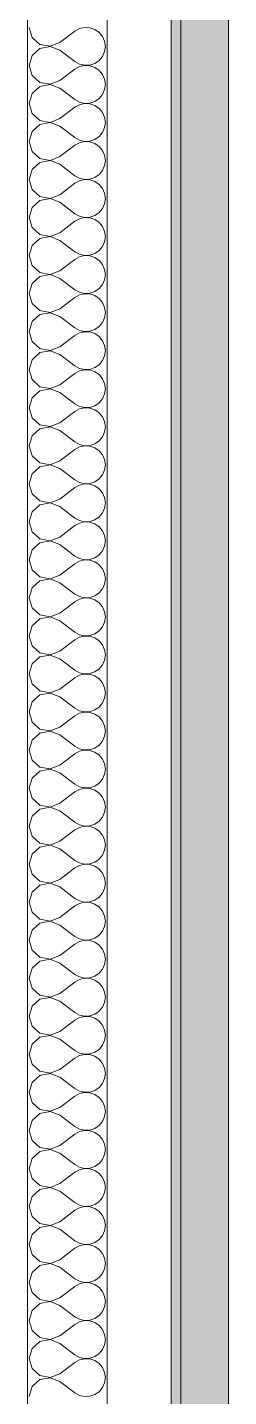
# Model space of a CAD drawing. Header units: millimetres. Extents: x -48147 to 1436659, y -488302 to 18123.
# Drawn here: x 1423891.4 to 1423960.1, y -468786.3 to -468319 of the extents above; entities that cross this region are included whole.
import ezdxf

# ---------------------------------------------------------------- set-up
doc = ezdxf.new("R2010")
doc.units = ezdxf.units.MM
doc.header["$MEASUREMENT"] = 0
doc.linetypes.add('Wipeout_Contour', pattern=[1000, 0, -1000])
doc.layers.add('New_A-25-M_Wall_Int', color=7, linetype='Continuous')
doc.layers.add('New_A-25-M_Wall_Int_Pen_No__1', color=7, linetype='Continuous', lineweight=13)
doc.layers.add('New_A-25-M_Wall_Int_Pen_No__107', color=7, linetype='Continuous', lineweight=15, true_color=0xa6a6a6)

# ---------------------------------------------------------------- blocks, each defined once
blk = doc.blocks.new('*X34', base_point=(1424163.9, -483032.8))
at = {"layer": 'New_A-25-M_Wall_Int_Pen_No__107', "linetype": 'Continuous'}
for p, q in [((1423892.04, -468318.95), (1423893.01, -468322.36)), ((1423893.01, -468322.36), (1423895.63, -468324.75)), ((1423902.43, -468324.14), (1423907.62, -468320.24)), ((1423909.19, -468319.38), (1423907.62, -468320.24)), ((1423910.93, -468318.97), (1423909.19, -468319.38)), ((1423912.72, -468319.06), (1423910.93, -468318.97)), ((1423914.42, -468319.63), (1423912.72, -468319.06)), ((1423915.89, -468320.65), (1423914.42, -468319.63)), ((1423917.04, -468322.02), (1423915.89, -468320.65)), ((1423917.76, -468323.66), (1423917.04, -468322.02)), ((1423895.63, -468326.12), (1423893.01, -468328.51)), ((1423895.63, -468324.75), (1423899.12, -468325.41)), ((1423899.12, -468325.46), (1423895.63, -468326.12)), ((1423899.12, -468325.41), (1423902.43, -468324.14)), ((1423902.43, -468326.73), (1423899.12, -468325.46)), ((1423902.43, -468326.73), (1423907.62, -468330.63)), ((1423917.04, -468328.85), (1423917.76, -468327.21)), ((1423918.01, -468325.44), (1423917.76, -468323.66)), ((1423917.76, -468327.21), (1423918.01, -468325.44)), ((1423893.01, -468328.51), (1423892.04, -468331.93)), ((1423892.04, -468331.93), (1423893.01, -468335.34)), ((1423907.62, -468330.63), (1423909.19, -468331.5)), ((1423909.19, -468331.5), (1423910.93, -468331.9)), ((1423910.93, -468331.95), (1423909.19, -468332.36)), ((1423910.93, -468331.9), (1423912.72, -468331.81)), ((1423912.72, -468332.04), (1423910.93, -468331.95)), ((1423912.72, -468331.81), (1423914.42, -468331.24)), ((1423914.42, -468332.61), (1423912.72, -468332.04)), ((1423914.42, -468331.24), (1423915.89, -468330.23)), ((1423915.89, -468330.23), (1423917.04, -468328.85)), ((1423893.01, -468335.34), (1423895.63, -468337.73)), ((1423902.43, -468337.12), (1423907.62, -468333.23)), ((1423909.19, -468332.36), (1423907.62, -468333.23)), ((1423915.89, -468333.63), (1423914.42, -468332.61)), ((1423917.04, -468335.01), (1423915.89, -468333.63)), ((1423917.76, -468336.64), (1423917.04, -468335.01)), ((1423918.01, -468338.42), (1423917.76, -468336.64)), ((1423895.63, -468339.1), (1423893.01, -468341.5)), ((1423895.63, -468337.73), (1423899.12, -468338.39)), ((1423899.12, -468338.44), (1423895.63, -468339.1)), ((1423899.12, -468338.39), (1423902.43, -468337.12)), ((1423902.43, -468339.72), (1423899.12, -468338.44)), ((1423902.43, -468339.72), (1423907.62, -468343.61)), ((1423917.04, -468341.83), (1423917.76, -468340.19)), ((1423917.76, -468340.19), (1423918.01, -468338.42)), ((1423893.01, -468341.5), (1423892.04, -468344.91)), ((1423892.04, -468344.91), (1423893.01, -468348.32)), ((1423907.62, -468343.61), (1423909.19, -468344.48)), ((1423909.19, -468345.34), (1423907.62, -468346.21)), ((1423909.19, -468344.48), (1423910.93, -468344.88)), ((1423910.93, -468344.93), (1423909.19, -468345.34)), ((1423910.93, -468344.88), (1423912.72, -468344.8)), ((1423912.72, -468345.02), (1423910.93, -468344.93)), ((1423912.72, -468344.8), (1423914.42, -468344.22)), ((1423914.42, -468345.59), (1423912.72, -468345.02)), ((1423914.42, -468344.22), (1423915.89, -468343.21)), ((1423915.89, -468346.61), (1423914.42, -468345.59)), ((1423915.89, -468343.21), (1423917.04, -468341.83)), ((1423893.01, -468348.32), (1423895.63, -468350.71)), ((1423895.63, -468350.71), (1423899.12, -468351.37)), ((1423899.12, -468351.37), (1423902.43, -468350.1)), ((1423902.43, -468350.1), (1423907.62, -468346.21)), ((1423917.04, -468347.99), (1423915.89, -468346.61)), ((1423917.76, -468349.63), (1423917.04, -468347.99)), ((1423918.01, -468351.4), (1423917.76, -468349.63)), ((1423893.01, -468354.48), (1423892.04, -468357.89)), ((1423895.63, -468352.08), (1423893.01, -468354.48)), ((1423899.12, -468351.43), (1423895.63, -468352.08)), ((1423902.43, -468352.7), (1423899.12, -468351.43)), ((1423902.43, -468352.7), (1423907.62, -468356.59)), ((1423915.89, -468356.19), (1423917.04, -468354.81)), ((1423917.04, -468354.81), (1423917.76, -468353.17)), ((1423917.76, -468353.17), (1423918.01, -468351.4)), ((1423892.04, -468357.89), (1423893.01, -468361.3)), ((1423902.43, -468363.08), (1423907.62, -468359.19)), ((1423907.62, -468356.59), (1423909.19, -468357.46)), ((1423909.19, -468358.32), (1423907.62, -468359.19)), ((1423909.19, -468357.46), (1423910.93, -468357.86)), ((1423910.93, -468357.92), (1423909.19, -468358.32)), ((1423910.93, -468357.86), (1423912.72, -468357.78)), ((1423912.72, -468358), (1423910.93, -468357.92)), ((1423912.72, -468357.78), (1423914.42, -468357.2)), ((1423914.42, -468358.58), (1423912.72, -468358)), ((1423914.42, -468357.2), (1423915.89, -468356.19)), ((1423915.89, -468359.59), (1423914.42, -468358.58)), ((1423917.04, -468360.97), (1423915.89, -468359.59)), ((1423893.01, -468361.3), (1423895.63, -468363.7)), ((1423895.63, -468363.7), (1423899.12, -468364.35)), ((1423899.12, -468364.41), (1423895.63, -468365.07)), ((1423899.12, -468364.35), (1423902.43, -468363.08)), ((1423902.43, -468365.68), (1423899.12, -468364.41)), ((1423917.76, -468362.61), (1423917.04, -468360.97)), ((1423918.01, -468364.38), (1423917.76, -468362.61)), ((1423917.76, -468366.15), (1423918.01, -468364.38)), ((1423893.01, -468367.46), (1423892.04, -468370.87)), ((1423895.63, -468365.07), (1423893.01, -468367.46)), ((1423902.43, -468365.68), (1423907.62, -468369.57)), ((1423914.42, -468370.19), (1423915.89, -468369.17)), ((1423915.89, -468369.17), (1423917.04, -468367.79)), ((1423917.04, -468367.79), (1423917.76, -468366.15)), ((1423892.04, -468370.87), (1423893.01, -468374.28)), ((1423902.43, -468376.06), (1423907.62, -468372.17)), ((1423907.62, -468369.57), (1423909.19, -468370.44)), ((1423909.19, -468371.3), (1423907.62, -468372.17)), ((1423909.19, -468370.44), (1423910.93, -468370.85)), ((1423910.93, -468370.9), (1423909.19, -468371.3)), ((1423910.93, -468370.85), (1423912.72, -468370.76)), ((1423912.72, -468370.98), (1423910.93, -468370.9)), ((1423912.72, -468370.76), (1423914.42, -468370.19)), ((1423914.42, -468371.56), (1423912.72, -468370.98)), ((1423915.89, -468372.57), (1423914.42, -468371.56)), ((1423917.04, -468373.95), (1423915.89, -468372.57)), ((1423917.76, -468375.59), (1423917.04, -468373.95)), ((1423893.01, -468374.28), (1423895.63, -468376.68)), ((1423895.63, -468378.05), (1423893.01, -468380.44)), ((1423895.63, -468376.68), (1423899.12, -468377.34)), ((1423899.12, -468377.39), (1423895.63, -468378.05)), ((1423899.12, -468377.34), (1423902.43, -468376.06)), ((1423902.43, -468378.66), (1423899.12, -468377.39)), ((1423902.43, -468378.66), (1423907.62, -468382.56)), ((1423918.01, -468377.36), (1423917.76, -468375.59)), ((1423917.76, -468379.14), (1423918.01, -468377.36)), ((1423893.01, -468380.44), (1423892.04, -468383.85)), ((1423907.62, -468382.56), (1423909.19, -468383.42)), ((1423909.19, -468383.42), (1423910.93, -468383.83)), ((1423912.72, -468383.74), (1423914.42, -468383.17)), ((1423914.42, -468383.17), (1423915.89, -468382.15)), ((1423915.89, -468382.15), (1423917.04, -468380.77)), ((1423917.04, -468380.77), (1423917.76, -468379.14)), ((1423892.04, -468383.85), (1423893.01, -468387.27)), ((1423893.01, -468387.27), (1423895.63, -468389.66)), ((1423902.43, -468389.05), (1423907.62, -468385.15)), ((1423909.19, -468384.28), (1423907.62, -468385.15)), ((1423910.93, -468383.88), (1423909.19, -468384.28)), ((1423910.93, -468383.83), (1423912.72, -468383.74)), ((1423912.72, -468383.97), (1423910.93, -468383.88)), ((1423914.42, -468384.54), (1423912.72, -468383.97)), ((1423915.89, -468385.55), (1423914.42, -468384.54)), ((1423917.04, -468386.93), (1423915.89, -468385.55)), ((1423917.76, -468388.57), (1423917.04, -468386.93)), ((1423895.63, -468391.03), (1423893.01, -468393.42)), ((1423895.63, -468389.66), (1423899.12, -468390.32)), ((1423899.12, -468390.37), (1423895.63, -468391.03)), ((1423899.12, -468390.32), (1423902.43, -468389.05)), ((1423902.43, -468391.64), (1423899.12, -468390.37)), ((1423902.43, -468391.64), (1423907.62, -468395.54)), ((1423917.04, -468393.76), (1423917.76, -468392.12)), ((1423918.01, -468390.34), (1423917.76, -468388.57)), ((1423917.76, -468392.12), (1423918.01, -468390.34)), ((1423893.01, -468393.42), (1423892.04, -468396.83)), ((1423892.04, -468396.83), (1423893.01, -468400.25)), ((1423907.62, -468395.54), (1423909.19, -468396.4)), ((1423909.19, -468397.27), (1423907.62, -468398.13)), ((1423909.19, -468396.4), (1423910.93, -468396.81)), ((1423910.93, -468396.86), (1423909.19, -468397.27)), ((1423910.93, -468396.81), (1423912.72, -468396.72)), ((1423912.72, -468396.95), (1423910.93, -468396.86)), ((1423912.72, -468396.72), (1423914.42, -468396.15)), ((1423914.42, -468397.52), (1423912.72, -468396.95)), ((1423914.42, -468396.15), (1423915.89, -468395.14)), ((1423915.89, -468398.53), (1423914.42, -468397.52)), ((1423915.89, -468395.14), (1423917.04, -468393.76)), ((1423893.01, -468400.25), (1423895.63, -468402.64)), ((1423899.12, -468403.3), (1423902.43, -468402.03)), ((1423902.43, -468402.03), (1423907.62, -468398.13)), ((1423917.04, -468399.91), (1423915.89, -468398.53)), ((1423917.76, -468401.55), (1423917.04, -468399.91)), ((1423918.01, -468403.33), (1423917.76, -468401.55)), ((1423893.01, -468406.4), (1423892.04, -468409.82)), ((1423895.63, -468404.01), (1423893.01, -468406.4)), ((1423895.63, -468402.64), (1423899.12, -468403.3)), ((1423899.12, -468403.35), (1423895.63, -468404.01)), ((1423902.43, -468404.62), (1423899.12, -468403.35)), ((1423902.43, -468404.62), (1423907.62, -468408.52)), ((1423915.89, -468408.12), (1423917.04, -468406.74)), ((1423917.04, -468406.74), (1423917.76, -468405.1)), ((1423917.76, -468405.1), (1423918.01, -468403.33)), ((1423892.04, -468409.82), (1423893.01, -468413.23)), ((1423902.43, -468415.01), (1423907.62, -468411.11)), ((1423907.62, -468408.52), (1423909.19, -468409.38)), ((1423909.19, -468410.25), (1423907.62, -468411.11)), ((1423909.19, -468409.38), (1423910.93, -468409.79)), ((1423910.93, -468409.84), (1423909.19, -468410.25)), ((1423910.93, -468409.79), (1423912.72, -468409.7)), ((1423912.72, -468409.93), (1423910.93, -468409.84)), ((1423912.72, -468409.7), (1423914.42, -468409.13)), ((1423914.42, -468410.5), (1423912.72, -468409.93)), ((1423914.42, -468409.13), (1423915.89, -468408.12)), ((1423915.89, -468411.52), (1423914.42, -468410.5)), ((1423917.04, -468412.89), (1423915.89, -468411.52)), ((1423893.01, -468413.23), (1423895.63, -468415.62)), ((1423895.63, -468415.62), (1423899.12, -468416.28)), ((1423899.12, -468416.28), (1423902.43, -468415.01)), ((1423917.76, -468414.53), (1423917.04, -468412.89)), ((1423918.01, -468416.31), (1423917.76, -468414.53)), ((1423893.01, -468419.39), (1423892.04, -468422.8)), ((1423895.63, -468416.99), (1423893.01, -468419.39)), ((1423899.12, -468416.33), (1423895.63, -468416.99)), ((1423902.43, -468417.61), (1423899.12, -468416.33)), ((1423902.43, -468417.61), (1423907.62, -468421.5)), ((1423915.89, -468421.1), (1423917.04, -468419.72)), ((1423917.04, -468419.72), (1423917.76, -468418.08)), ((1423917.76, -468418.08), (1423918.01, -468416.31)), ((1423892.04, -468422.8), (1423893.01, -468426.21)), ((1423902.43, -468427.99), (1423907.62, -468424.1)), ((1423907.62, -468421.5), (1423909.19, -468422.37)), ((1423909.19, -468423.23), (1423907.62, -468424.1)), ((1423909.19, -468422.37), (1423910.93, -468422.77)), ((1423910.93, -468422.82), (1423909.19, -468423.23)), ((1423910.93, -468422.77), (1423912.72, -468422.68)), ((1423912.72, -468422.91), (1423910.93, -468422.82)), ((1423912.72, -468422.68), (1423914.42, -468422.11)), ((1423914.42, -468423.48), (1423912.72, -468422.91)), ((1423914.42, -468422.11), (1423915.89, -468421.1)), ((1423915.89, -468424.5), (1423914.42, -468423.48)), ((1423917.04, -468425.88), (1423915.89, -468424.5)), ((1423893.01, -468426.21), (1423895.63, -468428.6)), ((1423895.63, -468429.97), (1423893.01, -468432.37)), ((1423895.63, -468428.6), (1423899.12, -468429.26)), ((1423899.12, -468429.31), (1423895.63, -468429.97)), ((1423899.12, -468429.26), (1423902.43, -468427.99)), ((1423902.43, -468430.59), (1423899.12, -468429.31)), ((1423917.76, -468427.51), (1423917.04, -468425.88)), ((1423918.01, -468429.29), (1423917.76, -468427.51)), ((1423917.76, -468431.06), (1423918.01, -468429.29)), ((1423893.01, -468432.37), (1423892.04, -468435.78)), ((1423902.43, -468430.59), (1423907.62, -468434.48)), ((1423907.62, -468434.48), (1423909.19, -468435.35)), ((1423914.42, -468435.09), (1423915.89, -468434.08)), ((1423915.89, -468434.08), (1423917.04, -468432.7)), ((1423917.04, -468432.7), (1423917.76, -468431.06)), ((1423892.04, -468435.78), (1423893.01, -468439.19)), ((1423893.01, -468439.19), (1423895.63, -468441.58)), ((1423902.43, -468440.97), (1423907.62, -468437.08)), ((1423909.19, -468436.21), (1423907.62, -468437.08)), ((1423909.19, -468435.35), (1423910.93, -468435.75)), ((1423910.93, -468435.81), (1423909.19, -468436.21)), ((1423910.93, -468435.75), (1423912.72, -468435.67)), ((1423912.72, -468435.89), (1423910.93, -468435.81)), ((1423912.72, -468435.67), (1423914.42, -468435.09)), ((1423914.42, -468436.46), (1423912.72, -468435.89)), ((1423915.89, -468437.48), (1423914.42, -468436.46)), ((1423917.04, -468438.86), (1423915.89, -468437.48)), ((1423917.76, -468440.5), (1423917.04, -468438.86)), ((1423895.63, -468442.96), (1423893.01, -468445.35)), ((1423895.63, -468441.58), (1423899.12, -468442.24)), ((1423899.12, -468442.3), (1423895.63, -468442.96)), ((1423899.12, -468442.24), (1423902.43, -468440.97)), ((1423902.43, -468443.57), (1423899.12, -468442.3)), ((1423902.43, -468443.57), (1423907.62, -468447.46)), ((1423917.04, -468445.68), (1423917.76, -468444.04)), ((1423918.01, -468442.27), (1423917.76, -468440.5)), ((1423917.76, -468444.04), (1423918.01, -468442.27)), ((1423893.01, -468445.35), (1423892.04, -468448.76)), ((1423892.04, -468448.76), (1423893.01, -468452.17)), ((1423907.62, -468447.46), (1423909.19, -468448.33)), ((1423909.19, -468448.33), (1423910.93, -468448.73)), ((1423910.93, -468448.79), (1423909.19, -468449.19)), ((1423910.93, -468448.73), (1423912.72, -468448.65)), ((1423912.72, -468448.87), (1423910.93, -468448.79)), ((1423912.72, -468448.65), (1423914.42, -468448.08)), ((1423914.42, -468449.45), (1423912.72, -468448.87)), ((1423914.42, -468448.08), (1423915.89, -468447.06)), ((1423915.89, -468447.06), (1423917.04, -468445.68)), ((1423893.01, -468452.17), (1423895.63, -468454.57)), ((1423902.43, -468453.95), (1423907.62, -468450.06)), ((1423909.19, -468449.19), (1423907.62, -468450.06)), ((1423915.89, -468450.46), (1423914.42, -468449.45)), ((1423917.04, -468451.84), (1423915.89, -468450.46)), ((1423917.76, -468453.48), (1423917.04, -468451.84)), ((1423918.01, -468455.25), (1423917.76, -468453.48)), ((1423895.63, -468455.94), (1423893.01, -468458.33)), ((1423895.63, -468454.57), (1423899.12, -468455.23)), ((1423899.12, -468455.28), (1423895.63, -468455.94)), ((1423899.12, -468455.23), (1423902.43, -468453.95)), ((1423902.43, -468456.55), (1423899.12, -468455.28)), ((1423902.43, -468456.55), (1423907.62, -468460.44)), ((1423917.04, -468458.66), (1423917.76, -468457.03)), ((1423917.76, -468457.03), (1423918.01, -468455.25)), ((1423893.01, -468458.33), (1423892.04, -468461.74)), ((1423892.04, -468461.74), (1423893.01, -468465.15)), ((1423907.62, -468460.44), (1423909.19, -468461.31)), ((1423909.19, -468462.17), (1423907.62, -468463.04)), ((1423909.19, -468461.31), (1423910.93, -468461.72)), ((1423910.93, -468461.77), (1423909.19, -468462.17)), ((1423910.93, -468461.72), (1423912.72, -468461.63)), ((1423912.72, -468461.86), (1423910.93, -468461.77)), ((1423912.72, -468461.63), (1423914.42, -468461.06)), ((1423914.42, -468462.43), (1423912.72, -468461.86)), ((1423914.42, -468461.06), (1423915.89, -468460.04)), ((1423915.89, -468463.44), (1423914.42, -468462.43)), ((1423915.89, -468460.04), (1423917.04, -468458.66)), ((1423893.01, -468465.15), (1423895.63, -468467.55)), ((1423895.63, -468467.55), (1423899.12, -468468.21)), ((1423899.12, -468468.21), (1423902.43, -468466.94)), ((1423902.43, -468466.94), (1423907.62, -468463.04)), ((1423917.04, -468464.82), (1423915.89, -468463.44)), ((1423917.76, -468466.46), (1423917.04, -468464.82)), ((1423918.01, -468468.23), (1423917.76, -468466.46)), ((1423893.01, -468471.31), (1423892.04, -468474.72)), ((1423895.63, -468468.92), (1423893.01, -468471.31)), ((1423899.12, -468468.26), (1423895.63, -468468.92)), ((1423902.43, -468469.53), (1423899.12, -468468.26)), ((1423902.43, -468469.53), (1423907.62, -468473.43)), ((1423915.89, -468473.02), (1423917.04, -468471.65)), ((1423917.04, -468471.65), (1423917.76, -468470.01)), ((1423917.76, -468470.01), (1423918.01, -468468.23)), ((1423892.04, -468474.72), (1423893.01, -468478.14)), ((1423902.43, -468479.92), (1423907.62, -468476.02)), ((1423907.62, -468473.43), (1423909.19, -468474.29)), ((1423909.19, -468475.16), (1423907.62, -468476.02)), ((1423909.19, -468474.29), (1423910.93, -468474.7)), ((1423910.93, -468474.75), (1423909.19, -468475.16)), ((1423910.93, -468474.7), (1423912.72, -468474.61)), ((1423912.72, -468474.84), (1423910.93, -468474.75)), ((1423912.72, -468474.61), (1423914.42, -468474.04)), ((1423914.42, -468475.41), (1423912.72, -468474.84)), ((1423914.42, -468474.04), (1423915.89, -468473.02)), ((1423915.89, -468476.42), (1423914.42, -468475.41)), ((1423917.04, -468477.8), (1423915.89, -468476.42)), ((1423893.01, -468478.14), (1423895.63, -468480.53)), ((1423895.63, -468480.53), (1423899.12, -468481.19)), ((1423899.12, -468481.24), (1423895.63, -468481.9)), ((1423899.12, -468481.19), (1423902.43, -468479.92)), ((1423902.43, -468482.51), (1423899.12, -468481.24)), ((1423917.76, -468479.44), (1423917.04, -468477.8)), ((1423918.01, -468481.21), (1423917.76, -468479.44)), ((1423917.76, -468482.99), (1423918.01, -468481.21)), ((1423893.01, -468484.29), (1423892.04, -468487.71)), ((1423895.63, -468481.9), (1423893.01, -468484.29)), ((1423902.43, -468482.51), (1423907.62, -468486.41)), ((1423914.42, -468487.02), (1423915.89, -468486.01)), ((1423915.89, -468486.01), (1423917.04, -468484.63)), ((1423917.04, -468484.63), (1423917.76, -468482.99)), ((1423892.04, -468487.71), (1423893.01, -468491.12)), ((1423902.43, -468492.9), (1423907.62, -468489)), ((1423907.62, -468486.41), (1423909.19, -468487.27)), ((1423909.19, -468488.14), (1423907.62, -468489)), ((1423909.19, -468487.27), (1423910.93, -468487.68)), ((1423910.93, -468487.73), (1423909.19, -468488.14)), ((1423910.93, -468487.68), (1423912.72, -468487.59)), ((1423912.72, -468487.82), (1423910.93, -468487.73)), ((1423912.72, -468487.59), (1423914.42, -468487.02)), ((1423914.42, -468488.39), (1423912.72, -468487.82)), ((1423915.89, -468489.4), (1423914.42, -468488.39)), ((1423917.04, -468490.78), (1423915.89, -468489.4)), ((1423917.76, -468492.42), (1423917.04, -468490.78)), ((1423893.01, -468491.12), (1423895.63, -468493.51)), ((1423895.63, -468494.88), (1423893.01, -468497.27)), ((1423895.63, -468493.51), (1423899.12, -468494.17)), ((1423899.12, -468494.22), (1423895.63, -468494.88)), ((1423899.12, -468494.17), (1423902.43, -468492.9)), ((1423902.43, -468495.49), (1423899.12, -468494.22)), ((1423902.43, -468495.49), (1423907.62, -468499.39)), ((1423918.01, -468494.2), (1423917.76, -468492.42)), ((1423917.76, -468495.97), (1423918.01, -468494.2)), ((1423893.01, -468497.27), (1423892.04, -468500.69)), ((1423907.62, -468499.39), (1423909.19, -468500.26)), ((1423909.19, -468500.26), (1423910.93, -468500.66)), ((1423912.72, -468500.57), (1423914.42, -468500)), ((1423914.42, -468500), (1423915.89, -468498.99)), ((1423915.89, -468498.99), (1423917.04, -468497.61)), ((1423917.04, -468497.61), (1423917.76, -468495.97)), ((1423892.04, -468500.69), (1423893.01, -468504.1)), ((1423893.01, -468504.1), (1423895.63, -468506.49)), ((1423902.43, -468505.88), (1423907.62, -468501.99)), ((1423909.19, -468501.12), (1423907.62, -468501.99)), ((1423910.93, -468500.71), (1423909.19, -468501.12)), ((1423910.93, -468500.66), (1423912.72, -468500.57)), ((1423912.72, -468500.8), (1423910.93, -468500.71)), ((1423914.42, -468501.37), (1423912.72, -468500.8)), ((1423915.89, -468502.39), (1423914.42, -468501.37)), ((1423917.04, -468503.77), (1423915.89, -468502.39)), ((1423917.76, -468505.4), (1423917.04, -468503.77)), ((1423895.63, -468507.86), (1423893.01, -468510.26)), ((1423895.63, -468506.49), (1423899.12, -468507.15)), ((1423899.12, -468507.2), (1423895.63, -468507.86)), ((1423899.12, -468507.15), (1423902.43, -468505.88)), ((1423902.43, -468508.48), (1423899.12, -468507.2)), ((1423902.43, -468508.48), (1423907.62, -468512.37)), ((1423917.04, -468510.59), (1423917.76, -468508.95)), ((1423918.01, -468507.18), (1423917.76, -468505.4)), ((1423917.76, -468508.95), (1423918.01, -468507.18)), ((1423893.01, -468510.26), (1423892.04, -468513.67)), ((1423892.04, -468513.67), (1423893.01, -468517.08)), ((1423907.62, -468512.37), (1423909.19, -468513.24)), ((1423909.19, -468514.1), (1423907.62, -468514.97)), ((1423909.19, -468513.24), (1423910.93, -468513.64)), ((1423910.93, -468513.69), (1423909.19, -468514.1)), ((1423910.93, -468513.64), (1423912.72, -468513.56)), ((1423912.72, -468513.78), (1423910.93, -468513.69)), ((1423912.72, -468513.56), (1423914.42, -468512.98)), ((1423914.42, -468514.35), (1423912.72, -468513.78)), ((1423914.42, -468512.98), (1423915.89, -468511.97)), ((1423915.89, -468511.97), (1423917.04, -468510.59)), ((1423893.01, -468517.08), (1423895.63, -468519.47)), ((1423899.12, -468520.13), (1423902.43, -468518.86)), ((1423902.43, -468518.86), (1423907.62, -468514.97)), ((1423915.89, -468515.37), (1423914.42, -468514.35)), ((1423917.04, -468516.75), (1423915.89, -468515.37)), ((1423917.76, -468518.39), (1423917.04, -468516.75)), ((1423918.01, -468520.16), (1423917.76, -468518.39)), ((1423893.01, -468523.24), (1423892.04, -468526.65)), ((1423895.63, -468520.84), (1423893.01, -468523.24)), ((1423895.63, -468519.47), (1423899.12, -468520.13)), ((1423899.12, -468520.19), (1423895.63, -468520.84)), ((1423902.43, -468521.46), (1423899.12, -468520.19)), ((1423902.43, -468521.46), (1423907.62, -468525.35)), ((1423915.89, -468524.95), (1423917.04, -468523.57)), ((1423917.04, -468523.57), (1423917.76, -468521.93)), ((1423917.76, -468521.93), (1423918.01, -468520.16)), ((1423892.04, -468526.65), (1423893.01, -468530.06)), ((1423902.43, -468531.84), (1423907.62, -468527.95)), ((1423907.62, -468525.35), (1423909.19, -468526.22)), ((1423909.19, -468527.08), (1423907.62, -468527.95)), ((1423909.19, -468526.22), (1423910.93, -468526.62)), ((1423910.93, -468526.68), (1423909.19, -468527.08)), ((1423910.93, -468526.62), (1423912.72, -468526.54)), ((1423912.72, -468526.76), (1423910.93, -468526.68)), ((1423912.72, -468526.54), (1423914.42, -468525.96)), ((1423914.42, -468527.34), (1423912.72, -468526.76)), ((1423914.42, -468525.96), (1423915.89, -468524.95)), ((1423915.89, -468528.35), (1423914.42, -468527.34)), ((1423917.04, -468529.73), (1423915.89, -468528.35)), ((1423893.01, -468530.06), (1423895.63, -468532.46)), ((1423895.63, -468532.46), (1423899.12, -468533.11)), ((1423899.12, -468533.11), (1423902.43, -468531.84)), ((1423917.76, -468531.37), (1423917.04, -468529.73)), ((1423918.01, -468533.14), (1423917.76, -468531.37)), ((1423893.01, -468536.22), (1423892.04, -468539.63)), ((1423895.63, -468533.83), (1423893.01, -468536.22)), ((1423899.12, -468533.17), (1423895.63, -468533.83)), ((1423902.43, -468534.44), (1423899.12, -468533.17)), ((1423902.43, -468534.44), (1423907.62, -468538.33)), ((1423915.89, -468537.93), (1423917.04, -468536.55)), ((1423917.04, -468536.55), (1423917.76, -468534.91)), ((1423917.76, -468534.91), (1423918.01, -468533.14)), ((1423892.04, -468539.63), (1423893.01, -468543.04)), ((1423902.43, -468544.82), (1423907.62, -468540.93)), ((1423907.62, -468538.33), (1423909.19, -468539.2)), ((1423909.19, -468540.06), (1423907.62, -468540.93)), ((1423909.19, -468539.2), (1423910.93, -468539.61)), ((1423910.93, -468539.66), (1423909.19, -468540.06)), ((1423910.93, -468539.61), (1423912.72, -468539.52)), ((1423912.72, -468539.74), (1423910.93, -468539.66)), ((1423912.72, -468539.52), (1423914.42, -468538.95)), ((1423914.42, -468540.32), (1423912.72, -468539.74)), ((1423914.42, -468538.95), (1423915.89, -468537.93)), ((1423915.89, -468541.33), (1423914.42, -468540.32)), ((1423917.04, -468542.71), (1423915.89, -468541.33)), ((1423893.01, -468543.04), (1423895.63, -468545.44)), ((1423895.63, -468546.81), (1423893.01, -468549.2)), ((1423895.63, -468545.44), (1423899.12, -468546.1)), ((1423899.12, -468546.15), (1423895.63, -468546.81)), ((1423899.12, -468546.1), (1423902.43, -468544.82)), ((1423902.43, -468547.42), (1423899.12, -468546.15)), ((1423917.76, -468544.35), (1423917.04, -468542.71)), ((1423918.01, -468546.12), (1423917.76, -468544.35)), ((1423917.76, -468547.9), (1423918.01, -468546.12)), ((1423893.01, -468549.2), (1423892.04, -468552.61)), ((1423902.43, -468547.42), (1423907.62, -468551.31)), ((1423907.62, -468551.31), (1423909.19, -468552.18)), ((1423914.42, -468551.93), (1423915.89, -468550.91)), ((1423915.89, -468550.91), (1423917.04, -468549.53)), ((1423917.04, -468549.53), (1423917.76, -468547.9)), ((1423892.04, -468552.61), (1423893.01, -468556.03)), ((1423893.01, -468556.03), (1423895.63, -468558.42)), ((1423902.43, -468557.81), (1423907.62, -468553.91)), ((1423909.19, -468553.04), (1423907.62, -468553.91)), ((1423909.19, -468552.18), (1423910.93, -468552.59)), ((1423910.93, -468552.64), (1423909.19, -468553.04)), ((1423910.93, -468552.59), (1423912.72, -468552.5)), ((1423912.72, -468552.73), (1423910.93, -468552.64)), ((1423912.72, -468552.5), (1423914.42, -468551.93)), ((1423914.42, -468553.3), (1423912.72, -468552.73)), ((1423915.89, -468554.31), (1423914.42, -468553.3)), ((1423917.04, -468555.69), (1423915.89, -468554.31)), ((1423917.76, -468557.33), (1423917.04, -468555.69)), ((1423895.63, -468559.79), (1423893.01, -468562.18)), ((1423895.63, -468558.42), (1423899.12, -468559.08)), ((1423899.12, -468559.13), (1423895.63, -468559.79)), ((1423899.12, -468559.08), (1423902.43, -468557.81)), ((1423902.43, -468560.4), (1423899.12, -468559.13)), ((1423902.43, -468560.4), (1423907.62, -468564.3)), ((1423917.04, -468562.52), (1423917.76, -468560.88)), ((1423918.01, -468559.1), (1423917.76, -468557.33)), ((1423917.76, -468560.88), (1423918.01, -468559.1)), ((1423893.01, -468562.18), (1423892.04, -468565.59)), ((1423892.04, -468565.59), (1423893.01, -468569.01)), ((1423907.62, -468564.3), (1423909.19, -468565.16)), ((1423909.19, -468565.16), (1423910.93, -468565.57)), ((1423910.93, -468565.62), (1423909.19, -468566.03)), ((1423910.93, -468565.57), (1423912.72, -468565.48)), ((1423912.72, -468565.71), (1423910.93, -468565.62)), ((1423912.72, -468565.48), (1423914.42, -468564.91)), ((1423914.42, -468566.28), (1423912.72, -468565.71)), ((1423914.42, -468564.91), (1423915.89, -468563.9)), ((1423915.89, -468563.9), (1423917.04, -468562.52)), ((1423893.01, -468569.01), (1423895.63, -468571.4)), ((1423902.43, -468570.79), (1423907.62, -468566.89)), ((1423909.19, -468566.03), (1423907.62, -468566.89)), ((1423915.89, -468567.29), (1423914.42, -468566.28)), ((1423917.04, -468568.67), (1423915.89, -468567.29)), ((1423917.76, -468570.31), (1423917.04, -468568.67)), ((1423918.01, -468572.09), (1423917.76, -468570.31)), ((1423895.63, -468572.77), (1423893.01, -468575.16)), ((1423895.63, -468571.4), (1423899.12, -468572.06)), ((1423899.12, -468572.11), (1423895.63, -468572.77)), ((1423899.12, -468572.06), (1423902.43, -468570.79)), ((1423902.43, -468573.38), (1423899.12, -468572.11)), ((1423902.43, -468573.38), (1423907.62, -468577.28)), ((1423917.04, -468575.5), (1423917.76, -468573.86)), ((1423917.76, -468573.86), (1423918.01, -468572.09)), ((1423893.01, -468575.16), (1423892.04, -468578.58)), ((1423892.04, -468578.58), (1423893.01, -468581.99)), ((1423907.62, -468577.28), (1423909.19, -468578.14)), ((1423909.19, -468579.01), (1423907.62, -468579.87)), ((1423909.19, -468578.14), (1423910.93, -468578.55)), ((1423910.93, -468578.6), (1423909.19, -468579.01)), ((1423910.93, -468578.55), (1423912.72, -468578.46)), ((1423912.72, -468578.69), (1423910.93, -468578.6)), ((1423912.72, -468578.46), (1423914.42, -468577.89)), ((1423914.42, -468579.26), (1423912.72, -468578.69)), ((1423914.42, -468577.89), (1423915.89, -468576.88)), ((1423915.89, -468580.28), (1423914.42, -468579.26)), ((1423915.89, -468576.88), (1423917.04, -468575.5)), ((1423893.01, -468581.99), (1423895.63, -468584.38)), ((1423895.63, -468584.38), (1423899.12, -468585.04)), ((1423899.12, -468585.04), (1423902.43, -468583.77)), ((1423902.43, -468583.77), (1423907.62, -468579.87)), ((1423917.04, -468581.65), (1423915.89, -468580.28)), ((1423917.76, -468583.29), (1423917.04, -468581.65)), ((1423918.01, -468585.07), (1423917.76, -468583.29)), ((1423893.01, -468588.15), (1423892.04, -468591.56)), ((1423895.63, -468585.75), (1423893.01, -468588.15)), ((1423899.12, -468585.09), (1423895.63, -468585.75)), ((1423902.43, -468586.37), (1423899.12, -468585.09)), ((1423902.43, -468586.37), (1423907.62, -468590.26)), ((1423915.89, -468589.86), (1423917.04, -468588.48)), ((1423917.04, -468588.48), (1423917.76, -468586.84)), ((1423917.76, -468586.84), (1423918.01, -468585.07)), ((1423892.04, -468591.56), (1423893.01, -468594.97)), ((1423902.43, -468596.75), (1423907.62, -468592.86)), ((1423907.62, -468590.26), (1423909.19, -468591.13)), ((1423909.19, -468591.99), (1423907.62, -468592.86)), ((1423909.19, -468591.13), (1423910.93, -468591.53)), ((1423910.93, -468591.58), (1423909.19, -468591.99)), ((1423910.93, -468591.53), (1423912.72, -468591.44)), ((1423912.72, -468591.67), (1423910.93, -468591.58)), ((1423912.72, -468591.44), (1423914.42, -468590.87)), ((1423914.42, -468592.24), (1423912.72, -468591.67)), ((1423914.42, -468590.87), (1423915.89, -468589.86)), ((1423915.89, -468593.26), (1423914.42, -468592.24)), ((1423917.04, -468594.64), (1423915.89, -468593.26)), ((1423893.01, -468594.97), (1423895.63, -468597.36)), ((1423895.63, -468597.36), (1423899.12, -468598.02)), ((1423899.12, -468598.07), (1423895.63, -468598.73)), ((1423899.12, -468598.02), (1423902.43, -468596.75)), ((1423902.43, -468599.35), (1423899.12, -468598.07)), ((1423917.76, -468596.27), (1423917.04, -468594.64)), ((1423918.01, -468598.05), (1423917.76, -468596.27)), ((1423917.76, -468599.82), (1423918.01, -468598.05)), ((1423893.01, -468601.13), (1423892.04, -468604.54)), ((1423895.63, -468598.73), (1423893.01, -468601.13)), ((1423902.43, -468599.35), (1423907.62, -468603.24)), ((1423914.42, -468603.85), (1423915.89, -468602.84)), ((1423915.89, -468602.84), (1423917.04, -468601.46)), ((1423917.04, -468601.46), (1423917.76, -468599.82)), ((1423892.04, -468604.54), (1423893.01, -468607.95)), ((1423902.43, -468609.73), (1423907.62, -468605.84)), ((1423907.62, -468603.24), (1423909.19, -468604.11)), ((1423909.19, -468604.97), (1423907.62, -468605.84)), ((1423909.19, -468604.11), (1423910.93, -468604.51)), ((1423910.93, -468604.57), (1423909.19, -468604.97)), ((1423910.93, -468604.51), (1423912.72, -468604.43)), ((1423912.72, -468604.65), (1423910.93, -468604.57)), ((1423912.72, -468604.43), (1423914.42, -468603.85)), ((1423914.42, -468605.22), (1423912.72, -468604.65)), ((1423915.89, -468606.24), (1423914.42, -468605.22)), ((1423917.04, -468607.62), (1423915.89, -468606.24)), ((1423917.76, -468609.26), (1423917.04, -468607.62)), ((1423893.01, -468607.95), (1423895.63, -468610.34)), ((1423895.63, -468611.72), (1423893.01, -468614.11)), ((1423895.63, -468610.34), (1423899.12, -468611)), ((1423899.12, -468611.06), (1423895.63, -468611.72)), ((1423899.12, -468611), (1423902.43, -468609.73)), ((1423902.43, -468612.33), (1423899.12, -468611.06)), ((1423902.43, -468612.33), (1423907.62, -468616.22)), ((1423918.01, -468611.03), (1423917.76, -468609.26)), ((1423917.76, -468612.8), (1423918.01, -468611.03)), ((1423893.01, -468614.11), (1423892.04, -468617.52)), ((1423907.62, -468616.22), (1423909.19, -468617.09)), ((1423909.19, -468617.09), (1423910.93, -468617.49)), ((1423912.72, -468617.41), (1423914.42, -468616.84)), ((1423914.42, -468616.84), (1423915.89, -468615.82)), ((1423915.89, -468615.82), (1423917.04, -468614.44)), ((1423917.04, -468614.44), (1423917.76, -468612.8)), ((1423892.04, -468617.52), (1423893.01, -468620.93)), ((1423893.01, -468620.93), (1423895.63, -468623.33)), ((1423902.43, -468622.71), (1423907.62, -468618.82)), ((1423909.19, -468617.95), (1423907.62, -468618.82)), ((1423910.93, -468617.55), (1423909.19, -468617.95)), ((1423910.93, -468617.49), (1423912.72, -468617.41)), ((1423912.72, -468617.63), (1423910.93, -468617.55)), ((1423914.42, -468618.21), (1423912.72, -468617.63)), ((1423915.89, -468619.22), (1423914.42, -468618.21)), ((1423917.04, -468620.6), (1423915.89, -468619.22)), ((1423917.76, -468622.24), (1423917.04, -468620.6)), ((1423895.63, -468624.7), (1423893.01, -468627.09)), ((1423895.63, -468623.33), (1423899.12, -468623.99)), ((1423899.12, -468624.04), (1423895.63, -468624.7)), ((1423899.12, -468623.99), (1423902.43, -468622.71)), ((1423902.43, -468625.31), (1423899.12, -468624.04)), ((1423902.43, -468625.31), (1423907.62, -468629.2)), ((1423917.04, -468627.42), (1423917.76, -468625.79)), ((1423918.01, -468624.01), (1423917.76, -468622.24)), ((1423917.76, -468625.79), (1423918.01, -468624.01)), ((1423893.01, -468627.09), (1423892.04, -468630.5)), ((1423892.04, -468630.5), (1423893.01, -468633.91)), ((1423907.62, -468629.2), (1423909.19, -468630.07)), ((1423909.19, -468630.93), (1423907.62, -468631.8)), ((1423909.19, -468630.07), (1423910.93, -468630.48)), ((1423910.93, -468630.53), (1423909.19, -468630.93)), ((1423910.93, -468630.48), (1423912.72, -468630.39)), ((1423912.72, -468630.62), (1423910.93, -468630.53)), ((1423912.72, -468630.39), (1423914.42, -468629.82)), ((1423914.42, -468631.19), (1423912.72, -468630.62)), ((1423914.42, -468629.82), (1423915.89, -468628.8)), ((1423915.89, -468628.8), (1423917.04, -468627.42)), ((1423893.01, -468633.91), (1423895.63, -468636.31)), ((1423899.12, -468636.97), (1423902.43, -468635.69)), ((1423902.43, -468635.69), (1423907.62, -468631.8)), ((1423915.89, -468632.2), (1423914.42, -468631.19)), ((1423917.04, -468633.58), (1423915.89, -468632.2)), ((1423917.76, -468635.22), (1423917.04, -468633.58)), ((1423918.01, -468636.99), (1423917.76, -468635.22)), ((1423893.01, -468640.07), (1423892.04, -468643.48)), ((1423895.63, -468637.68), (1423893.01, -468640.07)), ((1423895.63, -468636.31), (1423899.12, -468636.97)), ((1423899.12, -468637.02), (1423895.63, -468637.68)), ((1423902.43, -468638.29), (1423899.12, -468637.02)), ((1423902.43, -468638.29), (1423907.62, -468642.19)), ((1423915.89, -468641.78), (1423917.04, -468640.41)), ((1423917.04, -468640.41), (1423917.76, -468638.77)), ((1423917.76, -468638.77), (1423918.01, -468636.99)), ((1423892.04, -468643.48), (1423893.01, -468646.9)), ((1423902.43, -468648.68), (1423907.62, -468644.78)), ((1423907.62, -468642.19), (1423909.19, -468643.05)), ((1423909.19, -468643.92), (1423907.62, -468644.78)), ((1423909.19, -468643.05), (1423910.93, -468643.46)), ((1423910.93, -468643.51), (1423909.19, -468643.92)), ((1423910.93, -468643.46), (1423912.72, -468643.37)), ((1423912.72, -468643.6), (1423910.93, -468643.51)), ((1423912.72, -468643.37), (1423914.42, -468642.8)), ((1423914.42, -468644.17), (1423912.72, -468643.6)), ((1423914.42, -468642.8), (1423915.89, -468641.78)), ((1423915.89, -468645.18), (1423914.42, -468644.17)), ((1423917.04, -468646.56), (1423915.89, -468645.18)), ((1423893.01, -468646.9), (1423895.63, -468649.29)), ((1423895.63, -468649.29), (1423899.12, -468649.95)), ((1423899.12, -468649.95), (1423902.43, -468648.68)), ((1423917.76, -468648.2), (1423917.04, -468646.56)), ((1423918.01, -468649.97), (1423917.76, -468648.2)), ((1423893.01, -468653.05), (1423892.04, -468656.47)), ((1423895.63, -468650.66), (1423893.01, -468653.05)), ((1423899.12, -468650), (1423895.63, -468650.66)), ((1423902.43, -468651.27), (1423899.12, -468650)), ((1423902.43, -468651.27), (1423907.62, -468655.17)), ((1423915.89, -468654.77), (1423917.04, -468653.39)), ((1423917.04, -468653.39), (1423917.76, -468651.75)), ((1423917.76, -468651.75), (1423918.01, -468649.97)), ((1423892.04, -468656.47), (1423893.01, -468659.88)), ((1423902.43, -468661.66), (1423907.62, -468657.76)), ((1423907.62, -468655.17), (1423909.19, -468656.03)), ((1423909.19, -468656.9), (1423907.62, -468657.76)), ((1423909.19, -468656.03), (1423910.93, -468656.44)), ((1423910.93, -468656.49), (1423909.19, -468656.9)), ((1423910.93, -468656.44), (1423912.72, -468656.35)), ((1423912.72, -468656.58), (1423910.93, -468656.49)), ((1423912.72, -468656.35), (1423914.42, -468655.78)), ((1423914.42, -468657.15), (1423912.72, -468656.58)), ((1423914.42, -468655.78), (1423915.89, -468654.77)), ((1423915.89, -468658.16), (1423914.42, -468657.15)), ((1423917.04, -468659.54), (1423915.89, -468658.16)), ((1423893.01, -468659.88), (1423895.63, -468662.27)), ((1423895.63, -468663.64), (1423893.01, -468666.03)), ((1423895.63, -468662.27), (1423899.12, -468662.93)), ((1423899.12, -468662.98), (1423895.63, -468663.64)), ((1423899.12, -468662.93), (1423902.43, -468661.66)), ((1423902.43, -468664.25), (1423899.12, -468662.98)), ((1423917.76, -468661.18), (1423917.04, -468659.54)), ((1423918.01, -468662.96), (1423917.76, -468661.18)), ((1423917.76, -468664.73), (1423918.01, -468662.96)), ((1423893.01, -468666.03), (1423892.04, -468669.45)), ((1423902.43, -468664.25), (1423907.62, -468668.15)), ((1423907.62, -468668.15), (1423909.19, -468669.02)), ((1423914.42, -468668.76), (1423915.89, -468667.75)), ((1423915.89, -468667.75), (1423917.04, -468666.37)), ((1423917.04, -468666.37), (1423917.76, -468664.73)), ((1423892.04, -468669.45), (1423893.01, -468672.86)), ((1423893.01, -468672.86), (1423895.63, -468675.25)), ((1423902.43, -468674.64), (1423907.62, -468670.74)), ((1423909.19, -468669.88), (1423907.62, -468670.74)), ((1423909.19, -468669.02), (1423910.93, -468669.42)), ((1423910.93, -468669.47), (1423909.19, -468669.88)), ((1423910.93, -468669.42), (1423912.72, -468669.33)), ((1423912.72, -468669.56), (1423910.93, -468669.47)), ((1423912.72, -468669.33), (1423914.42, -468668.76)), ((1423914.42, -468670.13), (1423912.72, -468669.56)), ((1423915.89, -468671.15), (1423914.42, -468670.13)), ((1423917.04, -468672.53), (1423915.89, -468671.15)), ((1423917.76, -468674.16), (1423917.04, -468672.53)), ((1423895.63, -468676.62), (1423893.01, -468679.02)), ((1423895.63, -468675.25), (1423899.12, -468675.91)), ((1423899.12, -468675.96), (1423895.63, -468676.62)), ((1423899.12, -468675.91), (1423902.43, -468674.64)), ((1423902.43, -468677.24), (1423899.12, -468675.96)), ((1423902.43, -468677.24), (1423907.62, -468681.13)), ((1423917.04, -468679.35), (1423917.76, -468677.71)), ((1423918.01, -468675.94), (1423917.76, -468674.16)), ((1423917.76, -468677.71), (1423918.01, -468675.94)), ((1423893.01, -468679.02), (1423892.04, -468682.43)), ((1423892.04, -468682.43), (1423893.01, -468685.84)), ((1423907.62, -468681.13), (1423909.19, -468682)), ((1423909.19, -468682), (1423910.93, -468682.4)), ((1423910.93, -468682.45), (1423909.19, -468682.86)), ((1423910.93, -468682.4), (1423912.72, -468682.32)), ((1423912.72, -468682.54), (1423910.93, -468682.45)), ((1423912.72, -468682.32), (1423914.42, -468681.74)), ((1423914.42, -468683.11), (1423912.72, -468682.54)), ((1423914.42, -468681.74), (1423915.89, -468680.73)), ((1423915.89, -468680.73), (1423917.04, -468679.35)), ((1423893.01, -468685.84), (1423895.63, -468688.23)), ((1423902.43, -468687.62), (1423907.62, -468683.73)), ((1423909.19, -468682.86), (1423907.62, -468683.73)), ((1423915.89, -468684.13), (1423914.42, -468683.11)), ((1423917.04, -468685.51), (1423915.89, -468684.13)), ((1423917.76, -468687.15), (1423917.04, -468685.51)), ((1423918.01, -468688.92), (1423917.76, -468687.15)), ((1423895.63, -468689.6), (1423893.01, -468692)), ((1423895.63, -468688.23), (1423899.12, -468688.89)), ((1423899.12, -468688.95), (1423895.63, -468689.6)), ((1423899.12, -468688.89), (1423902.43, -468687.62)), ((1423902.43, -468690.22), (1423899.12, -468688.95)), ((1423902.43, -468690.22), (1423907.62, -468694.11)), ((1423917.04, -468692.33), (1423917.76, -468690.69)), ((1423917.76, -468690.69), (1423918.01, -468688.92)), ((1423893.01, -468692), (1423892.04, -468695.41)), ((1423892.04, -468695.41), (1423893.01, -468698.82)), ((1423907.62, -468694.11), (1423909.19, -468694.98)), ((1423909.19, -468695.84), (1423907.62, -468696.71)), ((1423909.19, -468694.98), (1423910.93, -468695.38)), ((1423910.93, -468695.44), (1423909.19, -468695.84)), ((1423910.93, -468695.38), (1423912.72, -468695.3)), ((1423912.72, -468695.52), (1423910.93, -468695.44)), ((1423912.72, -468695.3), (1423914.42, -468694.72)), ((1423914.42, -468696.1), (1423912.72, -468695.52)), ((1423914.42, -468694.72), (1423915.89, -468693.71)), ((1423915.89, -468697.11), (1423914.42, -468696.1)), ((1423915.89, -468693.71), (1423917.04, -468692.33)), ((1423893.01, -468698.82), (1423895.63, -468701.22)), ((1423895.63, -468701.22), (1423899.12, -468701.87)), ((1423899.12, -468701.87), (1423902.43, -468700.6)), ((1423902.43, -468700.6), (1423907.62, -468696.71)), ((1423917.04, -468698.49), (1423915.89, -468697.11)), ((1423917.76, -468700.13), (1423917.04, -468698.49)), ((1423918.01, -468701.9), (1423917.76, -468700.13)), ((1423893.01, -468704.98), (1423892.04, -468708.39)), ((1423895.63, -468702.59), (1423893.01, -468704.98)), ((1423899.12, -468701.93), (1423895.63, -468702.59)), ((1423902.43, -468703.2), (1423899.12, -468701.93)), ((1423902.43, -468703.2), (1423907.62, -468707.09)), ((1423915.89, -468706.69), (1423917.04, -468705.31)), ((1423917.04, -468705.31), (1423917.76, -468703.67)), ((1423917.76, -468703.67), (1423918.01, -468701.9)), ((1423892.04, -468708.39), (1423893.01, -468711.8)), ((1423902.43, -468713.58), (1423907.62, -468709.69)), ((1423907.62, -468707.09), (1423909.19, -468707.96)), ((1423909.19, -468708.82), (1423907.62, -468709.69)), ((1423909.19, -468707.96), (1423910.93, -468708.37)), ((1423910.93, -468708.42), (1423909.19, -468708.82)), ((1423910.93, -468708.37), (1423912.72, -468708.28)), ((1423912.72, -468708.5), (1423910.93, -468708.42)), ((1423912.72, -468708.28), (1423914.42, -468707.71)), ((1423914.42, -468709.08), (1423912.72, -468708.5)), ((1423914.42, -468707.71), (1423915.89, -468706.69)), ((1423915.89, -468710.09), (1423914.42, -468709.08)), ((1423917.04, -468711.47), (1423915.89, -468710.09)), ((1423893.01, -468711.8), (1423895.63, -468714.2)), ((1423895.63, -468714.2), (1423899.12, -468714.86)), ((1423899.12, -468714.91), (1423895.63, -468715.57)), ((1423899.12, -468714.86), (1423902.43, -468713.58)), ((1423902.43, -468716.18), (1423899.12, -468714.91)), ((1423917.76, -468713.11), (1423917.04, -468711.47)), ((1423918.01, -468714.88), (1423917.76, -468713.11)), ((1423917.76, -468716.66), (1423918.01, -468714.88)), ((1423893.01, -468717.96), (1423892.04, -468721.37)), ((1423895.63, -468715.57), (1423893.01, -468717.96)), ((1423902.43, -468716.18), (1423907.62, -468720.07)), ((1423914.42, -468720.69), (1423915.89, -468719.67)), ((1423915.89, -468719.67), (1423917.04, -468718.29)), ((1423917.04, -468718.29), (1423917.76, -468716.66)), ((1423892.04, -468721.37), (1423893.01, -468724.79)), ((1423902.43, -468726.57), (1423907.62, -468722.67)), ((1423907.62, -468720.07), (1423909.19, -468720.94)), ((1423909.19, -468721.8), (1423907.62, -468722.67)), ((1423909.19, -468720.94), (1423910.93, -468721.35)), ((1423910.93, -468721.4), (1423909.19, -468721.8)), ((1423910.93, -468721.35), (1423912.72, -468721.26)), ((1423912.72, -468721.49), (1423910.93, -468721.4)), ((1423912.72, -468721.26), (1423914.42, -468720.69)), ((1423914.42, -468722.06), (1423912.72, -468721.49)), ((1423915.89, -468723.07), (1423914.42, -468722.06)), ((1423917.04, -468724.45), (1423915.89, -468723.07)), ((1423917.76, -468726.09), (1423917.04, -468724.45)), ((1423893.01, -468724.79), (1423895.63, -468727.18)), ((1423895.63, -468728.55), (1423893.01, -468730.94)), ((1423895.63, -468727.18), (1423899.12, -468727.84)), ((1423899.12, -468727.89), (1423895.63, -468728.55)), ((1423899.12, -468727.84), (1423902.43, -468726.57)), ((1423902.43, -468729.16), (1423899.12, -468727.89)), ((1423902.43, -468729.16), (1423907.62, -468733.06)), ((1423918.01, -468727.86), (1423917.76, -468726.09)), ((1423917.76, -468729.64), (1423918.01, -468727.86)), ((1423893.01, -468730.94), (1423892.04, -468734.35)), ((1423907.62, -468733.06), (1423909.19, -468733.92)), ((1423909.19, -468733.92), (1423910.93, -468734.33)), ((1423912.72, -468734.24), (1423914.42, -468733.67)), ((1423914.42, -468733.67), (1423915.89, -468732.66)), ((1423915.89, -468732.66), (1423917.04, -468731.28)), ((1423917.04, -468731.28), (1423917.76, -468729.64)), ((1423892.04, -468734.35), (1423893.01, -468737.77)), ((1423893.01, -468737.77), (1423895.63, -468740.16)), ((1423902.43, -468739.55), (1423907.62, -468735.65)), ((1423909.19, -468734.79), (1423907.62, -468735.65)), ((1423910.93, -468734.38), (1423909.19, -468734.79)), ((1423910.93, -468734.33), (1423912.72, -468734.24)), ((1423912.72, -468734.47), (1423910.93, -468734.38)), ((1423914.42, -468735.04), (1423912.72, -468734.47)), ((1423915.89, -468736.05), (1423914.42, -468735.04)), ((1423917.04, -468737.43), (1423915.89, -468736.05)), ((1423917.76, -468739.07), (1423917.04, -468737.43)), ((1423895.63, -468741.53), (1423893.01, -468743.92)), ((1423895.63, -468740.16), (1423899.12, -468740.82)), ((1423899.12, -468740.87), (1423895.63, -468741.53)), ((1423899.12, -468740.82), (1423902.43, -468739.55)), ((1423902.43, -468742.14), (1423899.12, -468740.87)), ((1423902.43, -468742.14), (1423907.62, -468746.04)), ((1423917.04, -468744.26), (1423917.76, -468742.62)), ((1423918.01, -468740.85), (1423917.76, -468739.07)), ((1423917.76, -468742.62), (1423918.01, -468740.85)), ((1423893.01, -468743.92), (1423892.04, -468747.34)), ((1423892.04, -468747.34), (1423893.01, -468750.75)), ((1423907.62, -468746.04), (1423909.19, -468746.9)), ((1423909.19, -468747.77), (1423907.62, -468748.63)), ((1423909.19, -468746.9), (1423910.93, -468747.31)), ((1423910.93, -468747.36), (1423909.19, -468747.77)), ((1423910.93, -468747.31), (1423912.72, -468747.22)), ((1423912.72, -468747.45), (1423910.93, -468747.36)), ((1423912.72, -468747.22), (1423914.42, -468746.65)), ((1423914.42, -468748.02), (1423912.72, -468747.45)), ((1423914.42, -468746.65), (1423915.89, -468745.64)), ((1423915.89, -468745.64), (1423917.04, -468744.26)), ((1423893.01, -468750.75), (1423895.63, -468753.14)), ((1423899.12, -468753.8), (1423902.43, -468752.53)), ((1423902.43, -468752.53), (1423907.62, -468748.63)), ((1423915.89, -468749.04), (1423914.42, -468748.02)), ((1423917.04, -468750.41), (1423915.89, -468749.04)), ((1423917.76, -468752.05), (1423917.04, -468750.41)), ((1423918.01, -468753.83), (1423917.76, -468752.05)), ((1423893.01, -468756.91), (1423892.04, -468760.32)), ((1423895.63, -468754.51), (1423893.01, -468756.91)), ((1423895.63, -468753.14), (1423899.12, -468753.8)), ((1423899.12, -468753.85), (1423895.63, -468754.51)), ((1423902.43, -468755.12), (1423899.12, -468753.85)), ((1423902.43, -468755.12), (1423907.62, -468759.02)), ((1423915.89, -468758.62), (1423917.04, -468757.24)), ((1423917.04, -468757.24), (1423917.76, -468755.6)), ((1423917.76, -468755.6), (1423918.01, -468753.83)), ((1423892.04, -468760.32), (1423893.01, -468763.73)), ((1423902.43, -468765.51), (1423907.62, -468761.62)), ((1423907.62, -468759.02), (1423909.19, -468759.89)), ((1423909.19, -468760.75), (1423907.62, -468761.62)), ((1423909.19, -468759.89), (1423910.93, -468760.29)), ((1423910.93, -468760.34), (1423909.19, -468760.75)), ((1423910.93, -468760.29), (1423912.72, -468760.2)), ((1423912.72, -468760.43), (1423910.93, -468760.34)), ((1423912.72, -468760.2), (1423914.42, -468759.63)), ((1423914.42, -468761), (1423912.72, -468760.43)), ((1423914.42, -468759.63), (1423915.89, -468758.62)), ((1423915.89, -468762.02), (1423914.42, -468761)), ((1423917.04, -468763.4), (1423915.89, -468762.02)), ((1423893.01, -468763.73), (1423895.63, -468766.12)), ((1423895.63, -468766.12), (1423899.12, -468766.78)), ((1423899.12, -468766.78), (1423902.43, -468765.51)), ((1423917.76, -468765.03), (1423917.04, -468763.4)), ((1423918.01, -468766.81), (1423917.76, -468765.03)), ((1423893.01, -468769.89), (1423892.04, -468773.3)), ((1423895.63, -468767.49), (1423893.01, -468769.89)), ((1423899.12, -468766.83), (1423895.63, -468767.49)), ((1423902.43, -468768.11), (1423899.12, -468766.83)), ((1423902.43, -468768.11), (1423907.62, -468772)), ((1423915.89, -468771.6), (1423917.04, -468770.22)), ((1423917.04, -468770.22), (1423917.76, -468768.58)), ((1423917.76, -468768.58), (1423918.01, -468766.81)), ((1423892.04, -468773.3), (1423893.01, -468776.71)), ((1423902.43, -468778.49), (1423907.62, -468774.6)), ((1423907.62, -468772), (1423909.19, -468772.87)), ((1423909.19, -468773.73), (1423907.62, -468774.6)), ((1423909.19, -468772.87), (1423910.93, -468773.27)), ((1423910.93, -468773.33), (1423909.19, -468773.73)), ((1423910.93, -468773.27), (1423912.72, -468773.19)), ((1423912.72, -468773.41), (1423910.93, -468773.33)), ((1423912.72, -468773.19), (1423914.42, -468772.61)), ((1423914.42, -468773.98), (1423912.72, -468773.41)), ((1423914.42, -468772.61), (1423915.89, -468771.6)), ((1423915.89, -468775), (1423914.42, -468773.98)), ((1423917.04, -468776.38), (1423915.89, -468775)), ((1423893.01, -468776.71), (1423895.63, -468779.1)), ((1423895.63, -468780.48), (1423893.01, -468782.87)), ((1423895.63, -468779.1), (1423899.12, -468779.76)), ((1423899.12, -468779.82), (1423895.63, -468780.48)), ((1423899.12, -468779.76), (1423902.43, -468778.49)), ((1423902.43, -468781.09), (1423899.12, -468779.82)), ((1423917.76, -468778.02), (1423917.04, -468776.38)), ((1423918.01, -468779.79), (1423917.76, -468778.02)), ((1423917.76, -468781.56), (1423918.01, -468779.79)), ((1423893.01, -468782.87), (1423892.04, -468786.28)), ((1423902.43, -468781.09), (1423907.62, -468784.98)), ((1423907.62, -468784.98), (1423909.19, -468785.85)), ((1423914.42, -468785.6), (1423915.89, -468784.58)), ((1423915.89, -468784.58), (1423917.04, -468783.2)), ((1423917.04, -468783.2), (1423917.76, -468781.56)), ((1423909.19, -468785.85), (1423910.93, -468786.25)), ((1423910.93, -468786.25), (1423912.72, -468786.17)), ((1423912.72, -468786.17), (1423914.42, -468785.6))]:
    blk.add_line(p, q, dxfattribs=at)
blk = doc.blocks.new('Section Elem_12_2', base_point=(1424163.9, -483032.8))
at = {"layer": 'New_A-25-M_Wall_Int_Pen_No__107', "linetype": 'Continuous', "lineweight": 0, "true_color": 0x535353}
blk.add_hatch(color=251, dxfattribs=at).paths.add_polyline_path([(1423943.74, -466936.53), (1423940.46, -466936.53), (1423940.46, -470882.8), (1423943.74, -470882.8)])
at = {"layer": 'New_A-25-M_Wall_Int_Pen_No__107', "linetype": 'Continuous'}
blk.add_hatch(color=256, dxfattribs=at).paths.add_polyline_path([(1423960.09, -466936.53), (1423943.74, -466936.53), (1423943.74, -470882.8), (1423960.09, -470882.8), (1423960.09, -467882.8), (1423958.06, -467882.8), (1423958.06, -467857.8), (1423960.09, -467857.8)])
at = {"layer": 'New_A-25-M_Wall_Int_Pen_No__1', "linetype": 'Continuous'}
for p, q in [((1423943.74, -466936.53), (1423943.74, -470882.8)), ((1423960.09, -467882.8), (1423960.09, -470882.8))]:
    blk.add_line(p, q, dxfattribs=at)
at = {"color": 254, "linetype": 'Wipeout_Contour', "lineweight": 0, "ltscale": 5996605.938924522}
blk.add_wipeout([(1423940.46, -466936.53), (1423918.66, -466936.53), (1423918.66, -470882.8), (1423940.46, -470882.8)], dxfattribs=at).dxf.layer = 'New_A-25-M_Wall_Int'
at = {"layer": 'New_A-25-M_Wall_Int_Pen_No__1', "linetype": 'Continuous'}
blk.add_line((1423940.46, -466936.53), (1423940.46, -470882.8), dxfattribs=at)
at = {"color": 254, "linetype": 'Wipeout_Contour', "lineweight": 0, "ltscale": 5996512.722985964}
blk.add_wipeout([(1423918.66, -466936.53), (1423891.39, -466936.53), (1423891.39, -470882.8), (1423918.66, -470882.8)], dxfattribs=at).dxf.layer = 'New_A-25-M_Wall_Int'
at = {"layer": 'New_A-25-M_Wall_Int_Pen_No__1', "linetype": 'Continuous'}
blk.add_line((1423918.66, -466936.53), (1423918.66, -470882.8), dxfattribs=at)
at = {"layer": 'New_A-25-M_Wall_Int'}
blk.add_blockref('*X34', (1424163.9, -483032.8), dxfattribs=at)
at = {"color": 254, "linetype": 'Wipeout_Contour', "lineweight": 0, "ltscale": 5996421.578643521}
blk.add_wipeout([(1423891.39, -466936.53), (1423870.68, -466936.53), (1423870.68, -470882.8), (1423891.39, -470882.8)], dxfattribs=at).dxf.layer = 'New_A-25-M_Wall_Int'
at = {"layer": 'New_A-25-M_Wall_Int_Pen_No__1', "linetype": 'Continuous'}
blk.add_line((1423891.39, -466936.53), (1423891.39, -470882.8), dxfattribs=at)

msp = doc.modelspace()

# ---------------------------------------------------------------- block references
at = {"layer": 'New_A-25-M_Wall_Int'}
msp.add_blockref('Section Elem_12_2', (1424163.9, -483032.8), dxfattribs=at)

doc.saveas('drawing.dxf')
